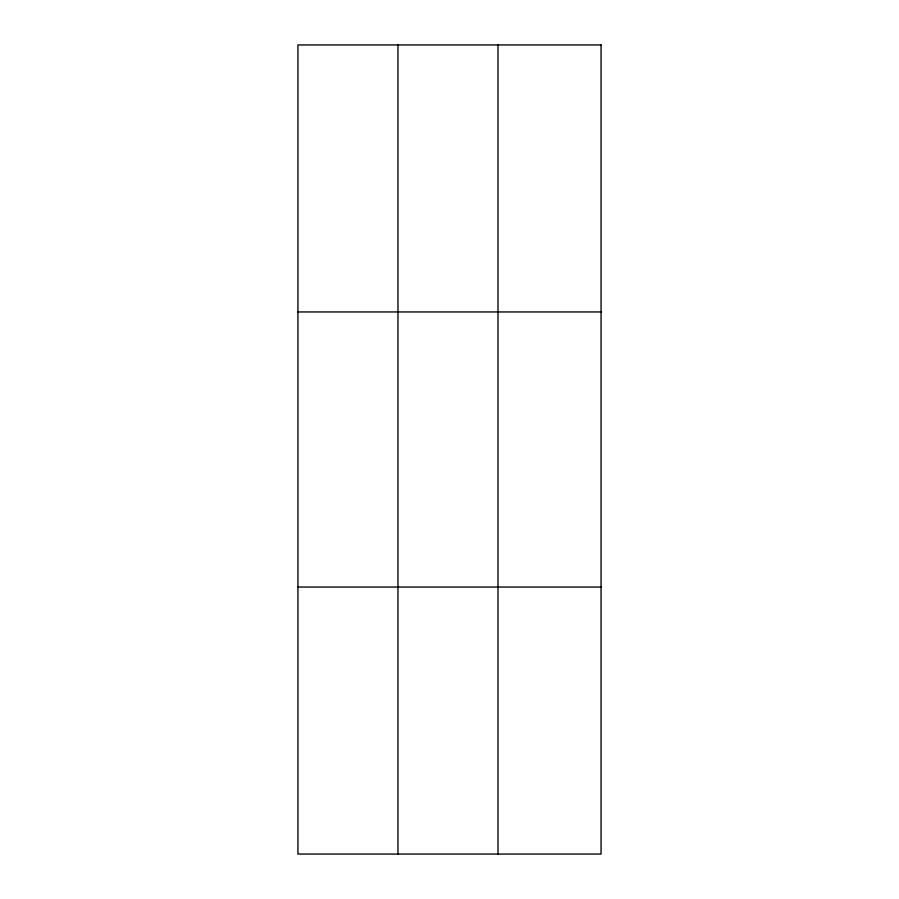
<?xml version="1.0" encoding="UTF-8"?>
<svg xmlns="http://www.w3.org/2000/svg" width="899" height="899" viewBox="0 0 899 899"><rect width="100%" height="100%" fill="white"/><g stroke="black" fill="none" stroke-linecap="round" stroke-linejoin="round"><path stroke-width="1.35" d="M397.965 854.05L397.965 44.95M498.001 854.05L498.001 44.95M297.94 311.953L601.06 311.953M297.94 587.047L601.06 587.047M601.06 44.95L601.06 854.05L297.94 854.05L297.94 44.95L601.06 44.95"/></g></svg>
